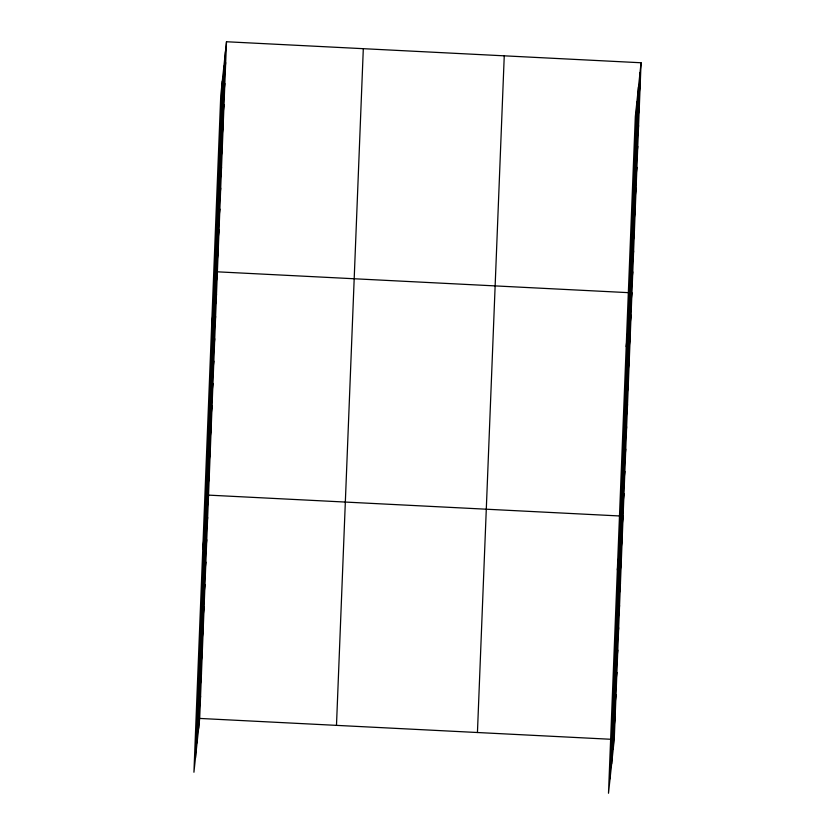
<?xml version="1.0" encoding="UTF-8"?>
<svg xmlns="http://www.w3.org/2000/svg" width="835" height="835" viewBox="0 0 835 835"><rect width="100%" height="100%" fill="white"/><g stroke="black" fill="none" stroke-linecap="round" stroke-linejoin="round"><path stroke-width="1.25" d="M195.484 757.752L222.298 81.068M197.07 742.826L223.895 66.142M198.626 728.339L225.44 51.655M226.504 41.75L220.753 95.555L193.929 772.239L199.68 718.434L226.504 41.75L641.071 62.761L614.247 739.445L608.496 793.25L635.32 116.566L641.071 62.761M336.484 725.365L363.308 48.68M477.443 732.514L504.256 55.83M610.041 778.763L636.865 102.079M611.637 763.837L638.462 87.164M613.193 749.36L640.007 72.676M224.615 72.572L225.669 62.667M223.79 93.489L224.845 83.584M222.955 114.405L224.02 104.5M222.131 135.322L223.185 125.417M221.296 156.239L222.36 146.323M220.471 177.156L221.525 167.24M219.636 198.072L220.701 188.157M218.812 218.989L219.866 209.074M217.987 239.895L219.041 229.99M217.152 260.812L218.217 250.907M211.631 325.629L217.382 271.824L631.949 292.834L626.198 346.64M215.44 304.065L216.495 294.15M214.553 326.391L215.618 316.486M213.666 348.727L214.731 338.812M212.789 371.053L213.843 361.148M211.902 393.379L212.956 383.474M211.015 415.715L212.069 405.81M210.128 438.041L211.192 428.136M209.241 460.377L210.305 450.462M208.364 482.703L209.418 472.798M202.78 548.929L208.531 495.124L623.098 516.145L617.347 569.95M206.589 527.365L207.644 517.46M205.702 549.701L206.767 539.786M204.815 572.027L205.88 562.122M203.938 594.363L204.993 584.448M203.051 616.689L204.105 606.784M202.164 639.015L203.218 629.11M201.277 661.351L202.341 651.436M200.39 683.677L201.454 673.772M199.513 706.013L200.567 696.098M639.182 93.593L640.236 83.677M638.347 114.51L639.412 104.594M637.522 135.416L638.577 125.511M636.688 156.333L637.752 146.428M635.863 177.25L636.928 167.344M635.038 198.166L636.093 188.261M634.203 219.083L635.268 209.178M633.379 240L634.433 230.095M632.544 260.917L633.608 251.001M631.719 281.833L632.773 271.918M630.008 325.076L631.062 315.171M629.12 347.412L630.174 337.497M628.233 369.738L629.298 359.833M627.346 392.064L628.411 382.159M626.469 414.4L627.523 404.484M625.582 436.726L626.636 426.821M624.695 459.062L625.749 449.146M623.808 481.388L624.872 471.483M622.92 503.724L623.985 493.809M621.156 548.386L622.211 538.471M620.269 570.712L621.323 560.807M619.382 593.038L620.447 583.133M618.495 615.374L619.56 605.469M617.618 637.7L618.672 627.795M616.731 660.036L617.785 650.121M615.844 682.362L616.898 672.457M614.957 704.698L616.021 694.783M614.069 727.024L615.134 717.119M199.68 718.434L610.448 739.257"/></g></svg>
